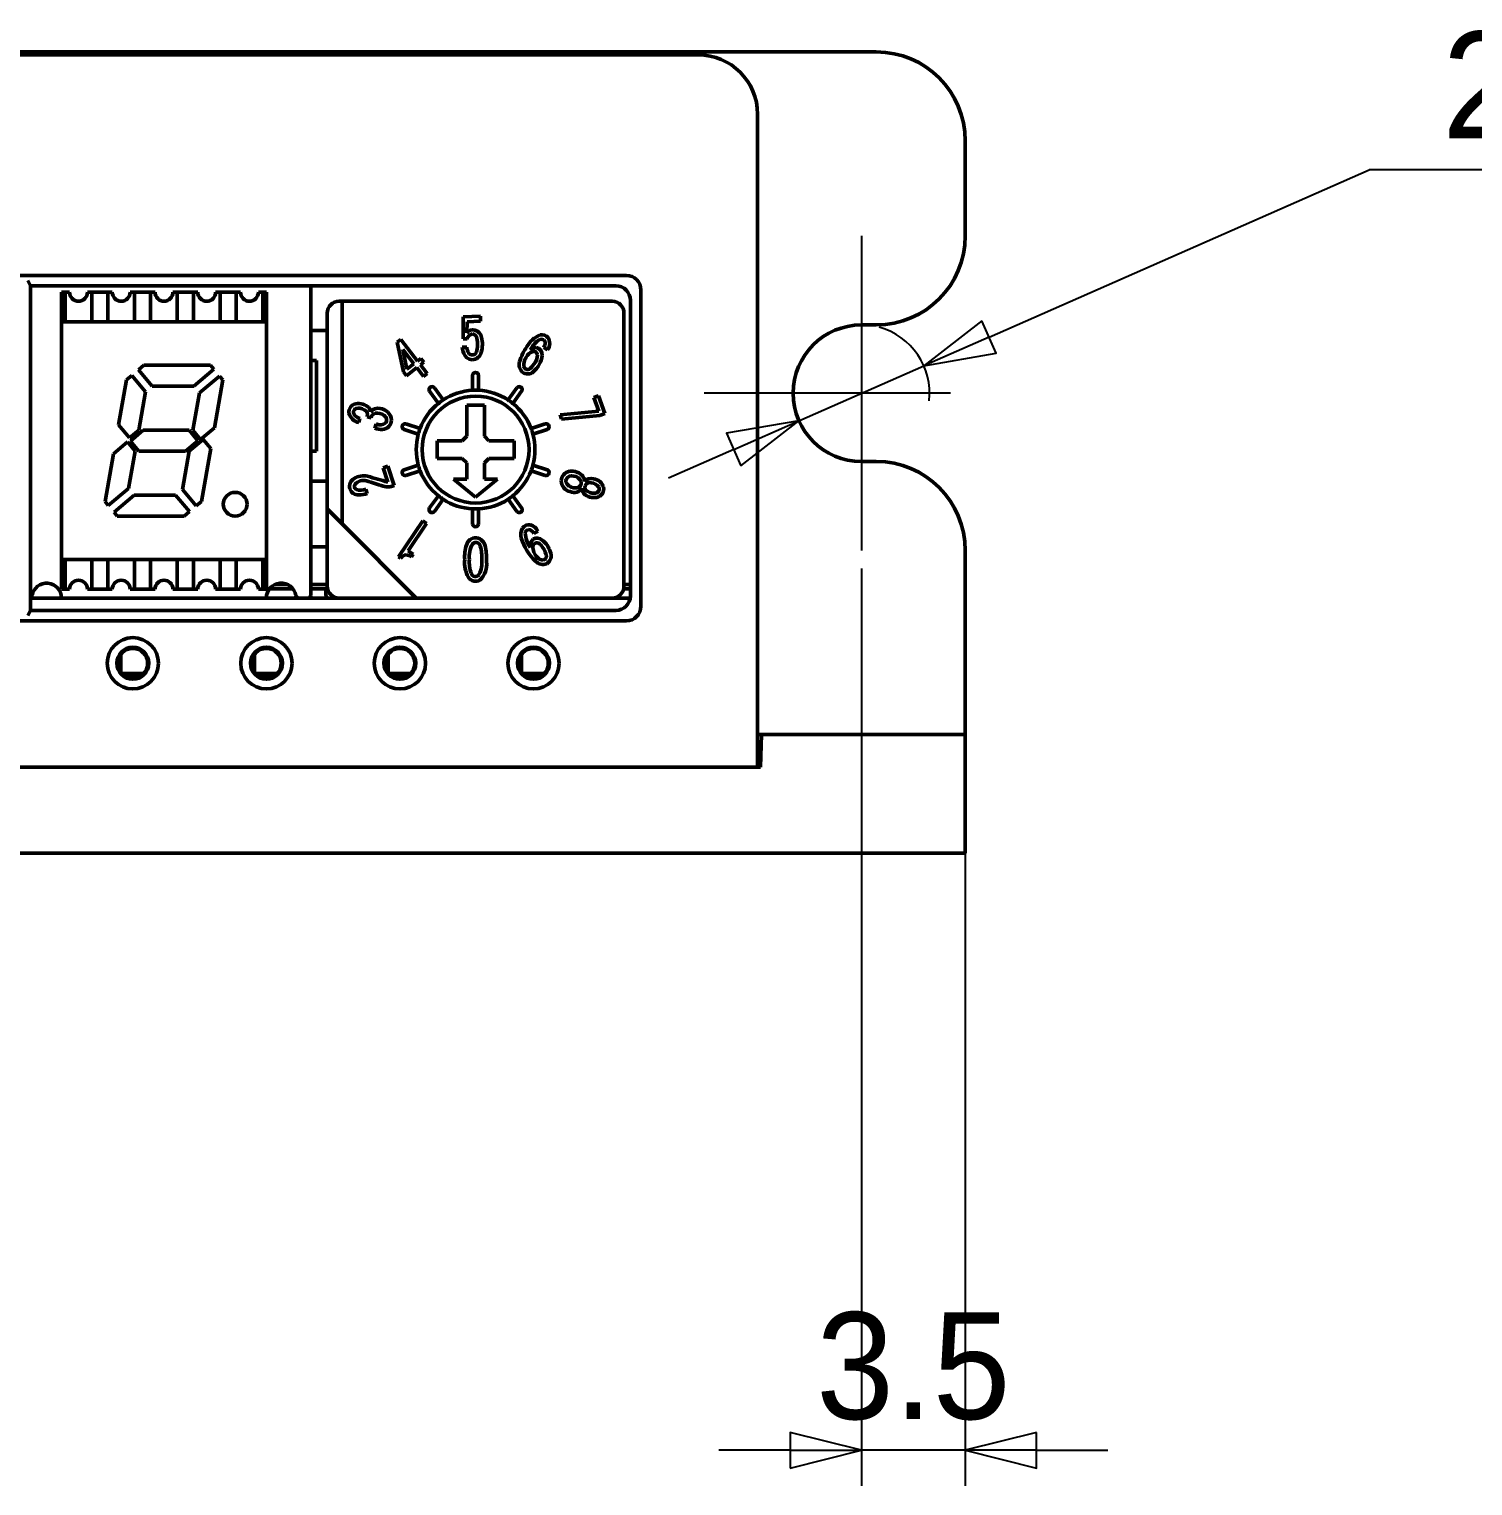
# Model space of a CAD drawing. Header units: millimetres. Extents: x 29 to 1149, y -40 to 354.
# Drawn here: x 191.25 to 239.9, y 93.57 to 142.65 of the extents above; entities that cross this region are included whole.
import ezdxf

# ---------------------------------------------------------------- set-up
doc = ezdxf.new("R2010")
doc.units = ezdxf.units.MM
doc.header["$LTSCALE"] = 1.2
doc.layers.get('0').update_dxf_attribs({"lineweight": 25})
doc.layers.add('외형선(ISO)', color=7, linetype='Continuous', lineweight=50)
doc.layers.add('중심 표식(ISO)', color=3, linetype='Continuous', lineweight=25, true_color=0x00ff00)
doc.layers.add('치수(ISO)', color=1, linetype='Continuous', lineweight=25, true_color=0xff0000)
doc.styles.add('레이블 문자 (JIS)', font='')
doc.styles.get('레이블 문자 (JIS)').set_extended_font_data('Gulim')
doc.dimstyles.new('복사 대상기본값 (JIS)', dxfattribs={"dimscale": 1.2, "dimtxt": 3, "dimasz": 2, "dimexe": 1, "dimexo": 0.5, "dimgap": 0.8, "dimtad": 1, "dimdsep": 46, "dimtxsty": '레이블 문자 (JIS)', "dimblk": 'Filled-1', "dimcen": 0.09, "dimdle": 10, "dimclrd": 256, "dimclre": 256, "dimclrt": 256, "dimazin": 2, "dimtfac": 0.666667, "dimtmove": 0, "dimatfit": 3, "dimldrblk": 'OPEN', "dimfxl": 1, "dimtolj": 1, "dimtzin": 0, "dimlwd": -1, "dimlwe": -1, "dimarcsym": 0})

# ---------------------------------------------------------------- blocks, each defined once
blk = doc.blocks.new('Filled-1')
at = {"color": 0}
for p, q in [((0, 0), (-1, 0.25)), ((-1, 0.25), (-1, -0.25)), ((-1, 0), (0, 0)), ((-1, -0.25), (0, 0))]:
    blk.add_line(p, q, dxfattribs=at)
at = {"color": 0, "flags": 128}
blk.add_lwpolyline([(-1, -0.25), (0, 0), (-1, 0.25), (-1, -0.25)], dxfattribs=at)
at = {"color": 0}
blk.add_solid([(-1, -0.25), (0, 0), (-1, 0.25), (-1, -0.25)], dxfattribs=at)
blk = doc.blocks.new('*D16')
at = {"layer": 'Defpoints', "color": 0}
for p in [(219.297, 125.086), (222.797, 119.886), (219.297, 94.772)]:
    blk.add_point(p, dxfattribs=at)
at = {"layer": '치수(ISO)', "color": 7}
for p, q in [((219.297, 124.486), (219.297, 93.572)), ((222.797, 119.286), (222.797, 93.572)), ((216.897, 94.772), (214.497, 94.772)), ((222.797, 94.772), (219.297, 94.772)), ((225.197, 94.772), (227.597, 94.772))]:
    blk.add_line(p, q, dxfattribs=at)
at = {"layer": '치수(ISO)', "color": 7, "linetype": 'ByBlock', "xscale": 2.4, "yscale": 2.4, "zscale": 2.4}
blk.add_blockref('Filled-1', (219.297, 94.772), dxfattribs=at)
at = {"layer": '치수(ISO)', "color": 7, "linetype": 'ByBlock', "xscale": 2.4, "yscale": 2.4, "zscale": 2.4, "rotation": 180}
blk.add_blockref('Filled-1', (222.797, 94.772), dxfattribs=at)
at = {"layer": '치수(ISO)', "color": 7, "insert": (221.047, 99.423), "char_height": 3.6, "attachment_point": 2, "style": '레이블 문자 (JIS)'}
blk.add_mtext('\\A1;3.5', dxfattribs=at)
blk = doc.blocks.new('_Open')
at = {"color": 0, "linetype": 'ByBlock', "lineweight": -2}
for p, q in [((-1, 0.167), (0, 0)), ((-1, -0.167), (0, 0)), ((0, 0), (-1, 0))]:
    blk.add_line(p, q, dxfattribs=at)
blk = doc.blocks.new('*D20')
at = {"layer": 'Defpoints', "color": 0}
for p in [(221.402, 131.313), (217.192, 129.46)]:
    blk.add_point(p, dxfattribs=at)
at = {"layer": '치수(ISO)', "color": 7}
for p, q in [((223.599, 132.279), (236.411, 137.916)), ((254.76, 137.916), (236.411, 137.916)), ((217.192, 129.46), (221.402, 131.313)), ((214.995, 128.494), (212.798, 127.527))]:
    blk.add_line(p, q, dxfattribs=at)
blk.add_arc((219.297, 130.386), 2.3, 353.5053, 75.0106, dxfattribs=at)
at = {"layer": '치수(ISO)', "color": 7, "linetype": 'ByBlock', "xscale": 2.4, "yscale": 2.4, "zscale": 2.4}
for p, rotation in [((221.402, 131.313), 203.748670657376), ((217.192, 129.46), 23.74867065737595)]:
    blk.add_blockref('Filled-1', p, dxfattribs=dict(at, rotation=rotation))
at = {"layer": '치수(ISO)', "color": 7, "insert": (246.065, 142.572), "char_height": 3.6, "attachment_point": 2, "style": '레이블 문자 (JIS)'}
blk.add_mtext('\\A1;\\fGulim|b0|i0;2-∅4.6', dxfattribs=at)

msp = doc.modelspace()

# ---------------------------------------------------------------- linework, layer by layer
at = {"layer": '외형선(ISO)', "color": 7}
for p, q in [((184.7972, 141.8864), (219.7972, 141.8864)), ((213.7976, 141.7864), (100.7976, 141.7864)), ((215.7976, 139.7864), (215.7976, 117.7872)), ((222.7972, 138.8864), (222.7972, 135.6864)), ((176.8674, 134.3562), (211.375, 134.3562)), ((191.2103, 134.1794), (191.2976, 134.0036)), ((211.0223, 134.0036), (191.2976, 134.0036)), ((191.2976, 134.0036), (191.2976, 123.0692)), ((200.7472, 123.5864), (200.7472, 134.0036)), ((192.3472, 133.7864), (192.4672, 133.7864)), ((192.3472, 132.7864), (192.3472, 133.7864)), ((192.4672, 133.7864), (192.6172, 133.7864)), ((192.4672, 132.7864), (192.4672, 133.7864)), ((193.2172, 133.7864), (193.3672, 133.7864)), ((193.3672, 133.7864), (193.9072, 133.7864)), ((193.3672, 133.7864), (193.3672, 132.7864)), ((193.9072, 133.7864), (194.0572, 133.7864)), ((193.9072, 132.7864), (193.9072, 133.7864)), ((194.6572, 133.7864), (194.8072, 133.7864)), ((194.8072, 133.7864), (195.3472, 133.7864)), ((194.8072, 133.7864), (194.8072, 132.7864)), ((195.3472, 133.7864), (195.4972, 133.7864)), ((195.3472, 132.7864), (195.3472, 133.7864)), ((196.0972, 133.7864), (196.2472, 133.7864)), ((196.2472, 133.7864), (196.7872, 133.7864)), ((196.2472, 133.7864), (196.2472, 132.7864)), ((196.7872, 133.7864), (196.9372, 133.7864)), ((196.7872, 132.7864), (196.7872, 133.7864)), ((197.5372, 133.7864), (197.6872, 133.7864)), ((197.6872, 133.7864), (198.2272, 133.7864)), ((197.6872, 133.7864), (197.6872, 132.7864)), ((198.2272, 133.7864), (198.3772, 133.7864)), ((198.2272, 132.7864), (198.2272, 133.7864)), ((198.9772, 133.7864), (199.1272, 133.7864)), ((199.1272, 133.7864), (199.2472, 133.7864)), ((199.1272, 133.7864), (199.1272, 132.7864)), ((199.2472, 133.7864), (199.2472, 132.7864)), ((211.5147, 123.5616), (211.5147, 133.5112)), ((211.8674, 133.8638), (211.8674, 123.209)), ((201.2972, 133.0864), (201.2972, 126.4864)), ((201.7972, 133.4864), (201.6972, 133.4864)), ((210.8972, 133.4864), (201.7972, 133.4864)), ((201.7972, 133.4864), (201.7972, 125.9864)), ((211.2972, 123.8864), (211.2972, 133.0864)), ((192.3472, 132.7864), (192.3472, 124.7864)), ((199.2472, 132.7864), (192.3472, 132.7864)), ((199.2472, 124.7864), (199.2472, 132.7864)), ((205.8794, 132.9569), (205.873, 132.2154)), ((206.4579, 132.9833), (205.8794, 132.9569)), ((206.0053, 132.4152), (206.015, 132.7907)), ((206.015, 132.7907), (206.4657, 132.8114)), ((206.4657, 132.8114), (206.4579, 132.9833)), ((219.2972, 132.6864), (219.7972, 132.6864)), ((200.7472, 132.5034), (201.2972, 132.5034)), ((203.7769, 132.2), (203.6552, 132.1056)), ((203.6552, 132.1056), (203.8625, 131.1079)), ((204.3431, 131.4702), (203.7769, 132.2)), ((205.873, 132.2154), (206.0076, 132.2214)), ((204.218, 131.3731), (203.8423, 131.8575)), ((203.8423, 131.8575), (203.9839, 131.1914)), ((204.454, 131.5561), (204.3431, 131.4702)), ((204.5514, 131.4306), (204.454, 131.5561)), ((206, 131.9431), (205.8454, 131.9358)), ((208.6286, 132.0017), (208.5922, 131.9284)), ((208.5922, 131.9284), (208.724, 131.8496)), ((194.9418, 131.1766), (195.1204, 131.3264)), ((194.9418, 131.1766), (195.4035, 130.6264)), ((197.3697, 131.3264), (195.1204, 131.3264)), ((196.8021, 130.6264), (197.4799, 131.1951)), ((197.3697, 131.3264), (197.4799, 131.1951)), ((200.9342, 131.4874), (200.7472, 131.4874)), ((200.9342, 128.4394), (200.9342, 131.4874)), ((203.8625, 131.1079), (203.9651, 130.9757)), ((203.9651, 130.9757), (204.3155, 131.2475)), ((203.9839, 131.1914), (204.218, 131.3731)), ((204.3155, 131.2475), (204.5424, 130.9551)), ((204.4406, 131.3446), (204.5514, 131.4306)), ((204.6674, 131.0522), (204.4406, 131.3446)), ((204.5424, 130.9551), (204.6674, 131.0522)), ((194.5335, 130.834), (194.267, 129.3222)), ((194.5335, 130.834), (194.712, 130.9838)), ((195.1737, 130.4336), (194.712, 130.9838)), ((195.4035, 130.6264), (196.8021, 130.6264)), ((197.6727, 130.9653), (196.995, 130.3966)), ((197.4989, 129.2236), (197.7829, 130.834)), ((197.6727, 130.9653), (197.7829, 130.834)), ((205.204, 130.1612), (204.9086, 130.5677)), ((206.1972, 130.9864), (206.1972, 130.4839)), ((206.3972, 130.4839), (206.3972, 130.9864)), ((207.6857, 130.5677), (207.3904, 130.1612)), ((194.945, 129.1364), (195.1737, 130.4336)), ((196.995, 130.3966), (196.7728, 129.1364)), ((204.7468, 130.4502), (205.0422, 130.0436)), ((207.5522, 130.0436), (207.8475, 130.4502)), ((210.439, 130.3016), (210.2773, 130.2428)), ((210.2773, 130.2428), (210.445, 129.7808)), ((210.6572, 129.7003), (210.439, 130.3016)), ((202.6384, 129.5949), (202.7754, 129.5535)), ((205.9972, 129.9864), (205.9972, 128.9364)), ((206.5972, 129.9864), (205.9972, 129.9864)), ((206.5972, 128.9364), (206.5972, 129.9864)), ((210.445, 129.7808), (209.1435, 129.6525)), ((209.1435, 129.6525), (209.1939, 129.5133)), ((209.1939, 129.5133), (210.4831, 129.6371)), ((210.4831, 129.6371), (210.6572, 129.7003)), ((194.267, 129.3222), (194.6386, 128.8793)), ((194.6386, 128.8793), (194.945, 129.1364)), ((195.1006, 129.1364), (194.6688, 128.7741)), ((196.6422, 129.1364), (195.1006, 129.1364)), ((196.9359, 128.7864), (196.6422, 129.1364)), ((196.7728, 129.1364), (197.0299, 128.83)), ((197.0299, 128.83), (197.4989, 129.2236)), ((202.359, 129.398), (202.4019, 129.5397)), ((202.9519, 129.3523), (202.907, 129.2041)), ((203.8886, 129.1638), (204.3665, 129.0085)), ((204.4283, 129.1988), (203.9504, 129.354)), ((208.6439, 129.354), (208.166, 129.1988)), ((208.2278, 129.0085), (208.7057, 129.1638)), ((194.5645, 128.7428), (194.0954, 128.3492)), ((194.8216, 128.4364), (194.5645, 128.7428)), ((194.6688, 128.7741), (194.9521, 128.4364)), ((196.5188, 128.4364), (196.9359, 128.7864)), ((197.1184, 128.83), (196.6493, 128.4364)), ((197.3755, 128.5236), (197.1184, 128.83)), ((204.9972, 128.1864), (204.9972, 128.7864)), ((205.8472, 128.7864), (204.9972, 128.7864)), ((205.9972, 128.9364), (205.8472, 128.7864)), ((206.7472, 128.7864), (206.5972, 128.9364)), ((207.5972, 128.7864), (206.7472, 128.7864)), ((207.5972, 128.1864), (207.5972, 128.7864)), ((194.0954, 128.3492), (193.8114, 126.7388)), ((194.5994, 127.1762), (194.8216, 128.4364)), ((194.9521, 128.4364), (196.5188, 128.4364)), ((196.6493, 128.4364), (196.4206, 127.1392)), ((197.0608, 126.7388), (197.3755, 128.5236)), ((200.7472, 128.4394), (200.9342, 128.4394)), ((204.9972, 128.1864), (205.8472, 128.1864)), ((205.8472, 128.1864), (205.9972, 128.0364)), ((206.5972, 128.0364), (206.7472, 128.1864)), ((206.7472, 128.1864), (207.5972, 128.1864)), ((203.3453, 127.9247), (203.1855, 127.8727)), ((203.1855, 127.8727), (203.3413, 127.3942)), ((203.5571, 127.2739), (203.3453, 127.9247)), ((204.3665, 127.9642), (203.8886, 127.809)), ((203.9504, 127.6187), (204.4283, 127.774)), ((205.9972, 128.0364), (205.9972, 127.4864)), ((206.5972, 127.4864), (206.5972, 128.0364)), ((208.166, 127.774), (208.6439, 127.6187)), ((208.7057, 127.809), (208.2278, 127.9642)), ((219.7972, 128.0864), (219.2972, 128.0864)), ((193.9216, 126.6075), (194.5994, 127.1762)), ((196.4206, 127.1392), (196.8823, 126.589)), ((201.2972, 127.4234), (200.7472, 127.4234)), ((202.642, 127.0043), (202.5943, 127.1511)), ((203.4132, 127.2271), (203.5571, 127.2739)), ((205.5562, 127.4864), (206.2972, 126.8864)), ((205.9972, 127.4864), (205.5562, 127.4864)), ((206.2972, 126.8864), (207.0381, 127.4864)), ((207.0381, 127.4864), (206.5972, 127.4864)), ((193.9216, 126.6075), (193.8114, 126.7388)), ((194.7922, 126.9464), (194.1144, 126.3777)), ((196.1908, 126.9464), (194.7922, 126.9464)), ((196.6525, 126.3962), (196.1908, 126.9464)), ((197.0608, 126.7388), (196.8823, 126.589)), ((205.0422, 126.9292), (204.7468, 126.5226)), ((204.9086, 126.4051), (205.204, 126.8116)), ((207.3904, 126.8116), (207.6857, 126.4051)), ((207.8475, 126.5226), (207.5522, 126.9292)), ((194.2246, 126.2464), (194.1144, 126.3777)), ((194.2246, 126.2464), (196.474, 126.2464)), ((196.6525, 126.3962), (196.474, 126.2464)), ((201.2972, 126.4864), (201.2972, 123.8864)), ((201.2972, 126.4864), (201.7972, 125.9864)), ((206.1972, 126.4889), (206.1972, 125.9864)), ((206.3972, 125.9864), (206.3972, 126.4889)), ((204.2972, 123.4864), (201.7972, 125.9864)), ((204.519, 126.0823), (203.7048, 124.8751)), ((204.0258, 125.0722), (204.6475, 125.9956)), ((204.6475, 125.9956), (204.519, 126.0823)), ((208.262, 125.6624), (208.3935, 125.744)), ((200.7472, 125.2136), (201.2972, 125.2136)), ((192.3472, 123.7864), (192.3472, 124.7864)), ((192.3472, 124.7864), (199.2472, 124.7864)), ((192.4672, 123.7864), (192.4672, 124.7864)), ((193.3672, 124.7864), (193.3672, 123.7864)), ((193.9072, 123.7864), (193.9072, 124.7864)), ((194.8072, 124.7864), (194.8072, 123.7864)), ((195.3472, 123.7864), (195.3472, 124.7864)), ((196.2472, 124.7864), (196.2472, 123.7864)), ((196.7872, 123.7864), (196.7872, 124.7864)), ((197.6872, 124.7864), (197.6872, 123.7864)), ((198.2272, 123.7864), (198.2272, 124.7864)), ((199.1272, 124.7864), (199.1272, 123.7864)), ((199.2472, 124.7864), (199.2472, 123.7864)), ((203.7048, 124.8751), (203.7718, 124.8297)), ((204.1925, 124.96), (204.0258, 125.0722)), ((204.1325, 124.871), (204.1925, 124.96)), ((222.7972, 125.0864), (222.7972, 119.8864)), ((192.4672, 123.7864), (192.3472, 123.7864)), ((192.6172, 123.7864), (192.4672, 123.7864)), ((193.3672, 123.7864), (193.2172, 123.7864)), ((193.9072, 123.7864), (193.3672, 123.7864)), ((194.0572, 123.7864), (193.9072, 123.7864)), ((194.8072, 123.7864), (194.6572, 123.7864)), ((195.3472, 123.7864), (194.8072, 123.7864)), ((195.4972, 123.7864), (195.3472, 123.7864)), ((196.2472, 123.7864), (196.0972, 123.7864)), ((196.7872, 123.7864), (196.2472, 123.7864)), ((196.9372, 123.7864), (196.7872, 123.7864)), ((197.6872, 123.7864), (197.5372, 123.7864)), ((198.2272, 123.7864), (197.6872, 123.7864)), ((198.3772, 123.7864), (198.2272, 123.7864)), ((199.1272, 123.7864), (198.9772, 123.7864)), ((199.2472, 123.7864), (199.1272, 123.7864)), ((199.3568, 123.7988), (199.5956, 123.7988)), ((199.5448, 123.9436), (199.9496, 123.9436)), ((199.5956, 123.7988), (200.1375, 123.7988)), ((200.7472, 123.9436), (201.2972, 123.9436)), ((200.7472, 123.7988), (201.3069, 123.7988)), ((201.2466, 123.7988), (201.2466, 123.6083)), ((211.2875, 123.7988), (211.5147, 123.7988)), ((211.2972, 123.9436), (211.5147, 123.9436)), ((191.2976, 123.4864), (204.2972, 123.4864)), ((204.2972, 123.4864), (210.8972, 123.4864)), ((210.8972, 123.4864), (211.5091, 123.4864)), ((211.375, 122.7166), (103.2201, 122.7166)), ((191.2976, 123.0692), (191.2103, 122.8934)), ((191.2976, 123.0692), (211.0223, 123.0692)), ((194.3472, 121.5859), (194.3472, 120.9869)), ((198.8472, 121.5859), (198.8472, 120.9869)), ((203.3472, 121.5859), (203.3472, 120.9869)), ((207.8472, 121.5859), (207.8472, 120.9869)), ((194.3809, 120.9464), (195.0972, 120.9464)), ((195.0725, 120.9064), (194.4226, 120.9064)), ((195.1142, 120.9464), (195.0972, 120.9464)), ((198.8809, 120.9464), (199.5972, 120.9464)), ((199.5725, 120.9064), (198.9226, 120.9064)), ((199.6142, 120.9464), (199.5972, 120.9464)), ((203.3809, 120.9464), (204.0972, 120.9464)), ((204.0725, 120.9064), (203.4226, 120.9064)), ((204.1142, 120.9464), (204.0972, 120.9464)), ((207.8809, 120.9464), (208.5972, 120.9464)), ((208.5725, 120.9064), (207.9226, 120.9064)), ((208.0158, 120.9064), (208.0353, 120.8337)), ((208.5435, 120.9064), (208.5435, 120.8834)), ((208.6142, 120.9464), (208.5972, 120.9464)), ((222.7972, 119.8864), (222.7972, 118.8864)), ((215.9321, 118.8864), (215.7976, 118.8864)), ((215.9321, 118.8864), (215.8937, 117.7864)), ((219.7972, 118.8864), (215.9321, 118.8864)), ((219.7972, 118.8864), (222.7972, 118.8864)), ((222.7972, 118.8864), (222.7972, 114.8864)), ((208.2974, 117.7864), (100.7976, 117.7864)), ((215.8937, 117.7864), (208.2974, 117.7864)), ((219.7972, 114.8864), (94.7972, 114.8864)), ((219.7972, 114.8864), (222.7972, 114.8864))]:
    msp.add_line(p, q, dxfattribs=at)
for centre, radius in [((206.2972, 128.4864), 1.8), ((198.1972, 126.6464), 0.4), ((194.7476, 121.2864), 0.864), ((194.7476, 121.2864), 0.5386), ((194.7476, 121.2864), 0.5), ((199.2476, 121.2864), 0.864), ((199.2476, 121.2864), 0.5386), ((199.2476, 121.2864), 0.5), ((203.7476, 121.2864), 0.864), ((203.7476, 121.2864), 0.5386), ((203.7476, 121.2864), 0.5), ((208.2476, 121.2864), 0.864), ((208.2476, 121.2864), 0.5386), ((208.2476, 121.2864), 0.5)]:
    msp.add_circle(centre, radius, dxfattribs=at)
for centre, radius, start, end in [((219.7972, 138.8864), 3, 0, 90), ((213.7976, 139.7864), 2, 0, 90), ((219.7972, 135.6864), 3, 270, 0), ((192.9172, 133.7864), 0.3, 180, 0), ((194.3572, 133.7864), 0.3, 180, 0), ((195.7972, 133.7864), 0.3, 180, 0), ((197.2372, 133.7864), 0.3, 180, 0), ((198.6772, 133.7864), 0.3, 180, 0), ((201.6972, 133.0864), 0.4, 90, 180), ((210.8972, 133.0864), 0.4, 0, 90), ((206.2069, 132.2863), 0.2392, 72.98202, 147.40703), ((219.2972, 130.3864), 2.3, 90, 270), ((206.2324, 132.1481), 0.2366, 98.98098, 161.9342), ((206.1705, 132.2118), 0.1718, 8.16922, 81.62566), ((206.1704, 132.1968), 0.3356, 11.68513, 71.49537), ((205.5205, 132.0283), 0.846, 342.42181, 14.2209), ((205.5699, 132.0341), 0.9573, 344.02392, 13.9449), ((208.8307, 131.4966), 0.9262, 112.82607, 150.21616), ((209.0315, 131.3594), 1.0184, 128.11153, 151.26951), ((208.5105, 132.0482), 0.1556, 58.48407, 133.70674), ((208.5364, 132.1038), 0.2549, 38.7268, 104.75904), ((208.5017, 132.069), 0.1436, 332.02469, 51.16551), ((208.4262, 132.0647), 0.3673, 324.16594, 32.72641), ((206.6879, 132.0408), 0.8491, 187.10184, 201.86145), ((206.1916, 131.8201), 0.3069, 198.13247, 267.61593), ((206.6494, 132.0162), 0.6535, 186.42013, 200.23801), ((206.1947, 131.8361), 0.1649, 196.18386, 258.78711), ((206.1794, 131.8326), 0.1592, 263.93445, 337.96688), ((206.162, 131.8511), 0.338, 272.8518, 346.23294), ((209.5284, 130.9193), 1.825, 145.36087, 163.34582), ((208.3734, 131.3399), 0.4494, 146.47922, 186.98324), ((208.3478, 131.4244), 0.3856, 108.95484, 154.88104), ((208.3483, 131.5826), 0.3391, 91.19053, 128.2313), ((208.2601, 131.6764), 0.1188, 359.87995, 108.41525), ((207.6946, 131.7636), 0.8538, 309.5094, 352.88674), ((207.8437, 131.7), 0.5358, 321.61021, 357.4492), ((208.2972, 131.6801), 0.2456, 354.81654, 79.67737), ((206.2972, 130.9864), 0.1, 0, 180), ((208.115, 131.3467), 0.3485, 164.06119, 227.50991), ((208.0493, 131.3199), 0.2859, 233.61921, 311.23707), ((208.0448, 131.3046), 0.1191, 189.34029, 296.6882), ((207.8634, 131.5933), 0.4597, 300.73632, 330.53466), ((204.8277, 130.5089), 0.1, 36, 216), ((207.7666, 130.5089), 0.1, 324, 144), ((206.2972, 128.4864), 2, 123.13402, 128.86598), ((206.2972, 128.4864), 2, 92.86598, 123.13402), ((206.2972, 128.4864), 2, 87.13402, 92.86598), ((206.2972, 128.4864), 2, 56.86598, 87.13402), ((206.2972, 128.4864), 2, 51.13402, 56.86598), ((202.3229, 129.7463), 0.2942, 102.46378, 186.555), ((202.4536, 129.8254), 0.4378, 194.91577, 257.51774), ((202.3136, 129.7461), 0.1332, 111.86862, 203.88249), ((202.4781, 129.8656), 0.3347, 211.21408, 256.83258), ((202.3427, 129.5104), 0.5298, 47.93207, 99.04912), ((202.3591, 129.5355), 0.3474, 58.06204, 105.88684), ((202.4695, 129.6635), 0.1823, 337.88869, 66.26559), ((202.5672, 129.7736), 0.1842, 357.19827, 44.91343), ((202.9938, 129.56), 0.3173, 74.91558, 139.84455), ((202.95, 129.5374), 0.1754, 101.06562, 174.745), ((202.9749, 129.2866), 0.427, 55.83606, 97.88174), ((203.0518, 129.456), 0.4111, 3.09048, 86.57573), ((203.1233, 129.4883), 0.177, 322.9606, 58.92395), ((206.2972, 128.4864), 2, 128.86598, 159.13402), ((206.2972, 128.4864), 2, 20.86598, 51.13402), ((203.1087, 129.6998), 0.5351, 247.85265, 275.60305), ((203.0857, 129.6067), 0.2874, 242.25449, 308.48648), ((203.1451, 129.4841), 0.3172, 272.86592, 358.93355), ((203.9195, 129.2589), 0.1, 72, 252), ((206.2972, 128.4864), 2, 159.13402, 164.86598), ((206.2972, 128.4864), 2, 15.13402, 20.86598), ((208.6748, 129.2589), 0.1, 288, 108), ((206.2972, 128.4864), 2, 164.86598, 195.13402), ((206.2972, 128.4864), 2, 344.86598, 15.13402), ((203.9195, 127.7139), 0.1, 108, 288), ((206.2972, 128.4864), 2, 195.13402, 200.86598), ((206.2972, 128.4864), 2, 200.86598, 231.13402), ((206.2972, 128.4864), 2, 308.86598, 339.13402), ((206.2972, 128.4864), 2, 339.13402, 344.86598), ((208.6748, 127.7139), 0.1, 252, 72), ((209.5237, 127.4218), 0.34, 100.64112, 177.43159), ((209.5316, 127.2669), 0.4941, 38.60998, 98.21731), ((219.7972, 125.0864), 3, 0, 90), ((202.3635, 127.2459), 0.3112, 120.68225, 195.05464), ((202.3467, 127.2572), 0.2984, 197.9786, 272.92082), ((202.5302, 126.9845), 0.6211, 78.24105, 121.60158), ((202.3291, 127.2452), 0.1191, 143.72831, 245.1933), ((202.5222, 127.0604), 0.3857, 74.59831, 138.56035), ((202.4178, 127.5719), 0.4563, 252.3099, 292.75562), ((198.0862, 112.114), 15.9764, 71.41127, 73.49668), ((207.0575, 141.4932), 14.5805, 252.43285, 255.23372), ((203.3783, 127.886), 0.6598, 252.42573, 273.03774), ((209.5576, 127.4375), 0.3736, 180.06741, 257.77627), ((209.5063, 127.429), 0.1673, 161.69271, 219.50024), ((209.541, 127.3958), 0.2117, 70.52984, 156.1166), ((209.6623, 127.573), 0.3795, 221.29433, 278.76541), ((209.6187, 127.3704), 0.3294, 244.80725, 326.53392), ((209.5839, 127.3036), 0.2931, 22.40815, 84.57781), ((209.6808, 127.3728), 0.1792, 282.68018, 13.73286), ((210.097, 127.1428), 0.2087, 167.26279, 239.90201), ((209.7325, 127.4383), 0.2303, 353.44098, 36.49015), ((210.1882, 127.2205), 0.2969, 73.75934, 139.82365), ((210.1394, 127.2228), 0.1611, 162.43687, 248.30396), ((210.1473, 127.2008), 0.1762, 76.43751, 156.36134), ((210.1629, 127.0297), 0.3434, 33.83811, 85.69985), ((210.1968, 127.0729), 0.439, 19.04615, 80.23595), ((210.3226, 127.1592), 0.1398, 282.34176, 26.17777), ((210.3202, 127.1642), 0.2961, 293.07039, 10.09831), ((202.3759, 127.7653), 0.8063, 269.00908, 289.27619), ((206.2972, 128.4864), 2, 231.13402, 236.86598), ((206.2972, 128.4864), 2, 236.86598, 267.13402), ((206.2972, 128.4864), 2, 272.86598, 303.13402), ((206.2972, 128.4864), 2, 303.13402, 308.86598), ((210.2838, 127.3646), 0.4968, 234.08149, 287.87549), ((210.2833, 127.4104), 0.3939, 238.90282, 280.1249), ((204.8277, 126.4639), 0.1, 144, 324), ((206.2972, 128.4864), 2, 267.13402, 272.86598), ((207.7666, 126.4639), 0.1, 216, 36), ((206.2972, 125.9864), 0.1, 180, 0), ((208.2517, 125.6297), 0.4344, 150.34966, 197.06611), ((208.0889, 125.6886), 0.2654, 77.14145, 144.01097), ((208.1019, 125.6674), 0.1304, 103.73024, 178.57352), ((208.7983, 125.6939), 0.827, 181.60859, 217.38155), ((208.0588, 125.572), 0.2224, 23.99739, 86.84549), ((208.0124, 125.5339), 0.4351, 28.86488, 71.84723), ((207.2824, 124.8638), 1.3552, 162.56457, 183.34328), ((206.3052, 125.1944), 0.3246, 86.91539, 166.55392), ((206.9175, 124.8895), 0.8341, 150.0578, 187.21221), ((206.3076, 125.2114), 0.1471, 8.29366, 140.06835), ((206.254, 125.1442), 0.3806, 5.85317, 79.60589), ((205.2609, 124.8687), 1.2466, 356.14081, 16.9749), ((204.707, 124.8117), 1.961, 356.88025, 10.91277), ((209.5598, 126.0312), 1.8027, 197.06153, 226.408), ((208.43, 125.2462), 0.2939, 130.57018, 190.67067), ((208.702, 125.2113), 0.4766, 177.75561, 226.76548), ((208.3645, 125.2046), 0.141, 37.0089, 169.6468), ((208.3708, 125.2548), 0.252, 46.71747, 121.5795), ((207.9308, 124.7475), 0.7695, 13.67257, 44.77586), ((208.0474, 124.815), 0.7966, 17.00649, 51.47851), ((204.0021, 124.6509), 0.2916, 98.74595, 142.1752), ((203.96, 124.6869), 0.2522, 46.87264, 90.52104), ((206.9824, 124.686), 1.0575, 174.63916, 208.47606), ((207.112, 124.6804), 1.0273, 174.16601, 200.776), ((205.6234, 124.6782), 0.8876, 332.62383, 6.89819), ((205.9361, 124.6174), 0.7343, 314.45493, 6.85081), ((208.5672, 124.9699), 0.3499, 224.30747, 290.9887), ((208.5776, 125.0165), 0.2531, 217.0453, 271.80569), ((208.5527, 124.891), 0.1316, 284.49196, 16.96075), ((208.5339, 124.9081), 0.3088, 300.90657, 26.93463), ((206.2971, 124.342), 0.2921, 213.26449, 301.64013), ((206.2931, 124.3583), 0.1478, 196.61876, 323.34316), ((191.8472, 123.4864), 0.5, 0, 170.40593), ((192.9172, 123.7864), 0.3, 0, 180), ((194.3572, 123.7864), 0.3, 0, 180), ((195.7972, 123.7864), 0.3, 0, 180), ((197.2372, 123.7864), 0.3, 0, 180), ((198.6772, 123.7864), 0.3, 0, 180), ((199.7472, 123.4864), 0.5, 9.59407, 180), ((201.6972, 123.8864), 0.4, 180, 270), ((210.8972, 123.8864), 0.4, 270, 0), ((191.2556, 123.5864), 0.1, 294.83356, 350.40593), ((200.3388, 123.5864), 0.1, 189.59407, 270), ((200.6472, 123.5864), 0.1, 270, 0), ((201.4371, 123.6083), 0.1905, 180, 219.79182)]:
    msp.add_arc(centre, radius, start, end, dxfattribs=at)
for centre, major_axis in [((211.007, 133.4959), (-0.3644, -0.3644)), ((211.3597, 133.8485), (-0.3644, -0.3644)), ((211.007, 123.5769), (-0.3644, 0.3644)), ((211.3597, 123.2243), (-0.3644, 0.3644))]:
    msp.add_ellipse(centre, major_axis=major_axis, ratio=0.9702875, start_param=2.3712736, end_param=3.9119117, dxfattribs=at)
at = {"layer": '중심 표식(ISO)', "color": 7}
for p, q in [((219.2972, 135.6864), (219.2972, 125.0864)), ((222.2972, 130.3864), (213.9972, 130.3864))]:
    msp.add_line(p, q, dxfattribs=at)

# ---------------------------------------------------------------- dimensions: what is measured, and where the dimension line sits
at = {"layer": '치수(ISO)', "color": 7}
dim = msp.add_diameter_dim_2p(p1=(217.1919, 129.4601), p2=(221.4024, 131.3127), text='\\fGulim|b0|i0;2-<>', dimstyle='복사 대상기본값 (JIS)', override={"dimgap": 0.8, "dimtih": 1, "dimtoh": 1, "dimdec": 2, "dimlfac": 1, "dimclrd": 7, "dimclre": 7, "dimclrt": 7, "dimtol": 0, "dimlim": 0, "dimtp": 0, "dimtm": 0, "dimtdec": 2, "dimatfit": 2}, dxfattribs=at)
dim.commit()
dim.dimension.update_dxf_attribs({"geometry": '*D20', "text_midpoint": (246.0654, 137.9163), "dimtype": 163})
dim = msp.add_linear_dim(base=(219.2972, 94.7721), p1=(222.7972, 119.8864), p2=(219.2972, 125.0864), angle=180, dimstyle='복사 대상기본값 (JIS)', override={"dimgap": 0.8, "dimdec": 2, "dimclrd": 7, "dimclre": 7, "dimclrt": 7, "dimtol": 0, "dimlim": 0, "dimtp": 0, "dimtm": 0, "dimtdec": 2, "dimtofl": 1, "dimatfit": 1}, dxfattribs=at)
dim.commit()
dim.dimension.update_dxf_attribs({"geometry": '*D16', "text_midpoint": (221.0472, 94.7721), "dimtype": 160})

doc.saveas('drawing.dxf')
